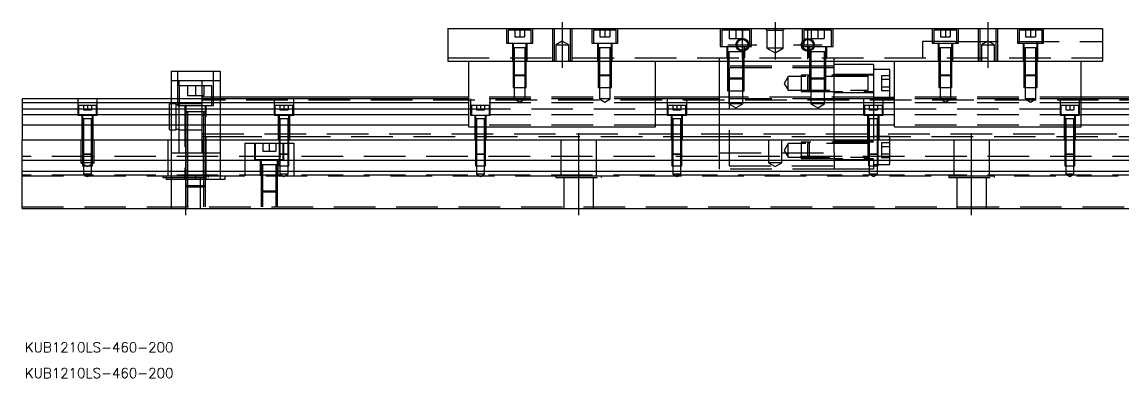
# Model space of a CAD drawing. Extents: x -12 to 611, y -286 to 102.
# Drawn here: x 0 to 336.2, y -285.5 to -176.7 of the extents above; entities that cross this region are included whole.
import ezdxf

# ---------------------------------------------------------------- set-up
doc = ezdxf.new("R2010")
doc.units = 0
doc.linetypes.add('CENTER', pattern=[50.8, 31.75, -6.35, 6.35, -6.35])
doc.linetypes.add('DASHED', pattern=[19.05, 12.7, -6.35])
doc.layers.get('0').update_dxf_attribs({"linetype": 'CONTINUOUS'})
doc.layers.add('CENTER', color=1, linetype='CENTER')
doc.styles.get("Standard").update_dxf_attribs({"font": 'txt.shx', "height": 3, "bigfont": 'bigfont.shx'})

# ---------------------------------------------------------------- blocks, each defined once
blk = doc.blocks.new('*U2')
at = {"color": 7, "linetype": 'CONTINUOUS'}
blk.add_text('KUB1210LS-460-200', height=3, dxfattribs=at).set_placement((0.86, -285.53))
blk = doc.blocks.new('*U3')
at = {"color": 7, "linetype": 'CONTINUOUS'}
blk.add_text('KUB1210LS-460-200', height=3, dxfattribs=at).set_placement((0.86, -277.66))

msp = doc.modelspace()

# ---------------------------------------------------------------- linework, layer by layer
at = {"color": 7, "linetype": 'CONTINUOUS'}
for p, q in [((130, -178.73), (130, -188.73)), ((130, -178.73), (330, -178.73)), ((330, -178.73), (330, -188.73)), ((130, -188.73), (330, -188.73)), ((136.5, -208.73), (136.5, -188.73)), ((193.5, -208.73), (193.5, -188.73)), ((213, -200.23), (213, -188.73)), ((248, -200.23), (248, -188.73)), ((260, -189.73), (248, -189.73)), ((260, -189.73), (260, -199.73)), ((265, -191.23), (260, -191.23)), ((265, -199.73), (265, -191.23)), ((266.5, -208.73), (266.5, -188.73)), ((323.5, -208.73), (323.5, -188.73)), ((45.5, -191.73), (45.5, -200.23)), ((45.5, -191.73), (60.5, -191.73)), ((60.5, -191.73), (60.5, -200.23)), ((136.5, -200.23), (0, -200.23)), ((0, -200.23), (0, -201.48)), ((0, -201.48), (0, -203.26)), ((136.5, -201.48), (0, -201.48)), ((136.5, -199.73), (60.5, -199.73)), ((213, -199.73), (193.5, -199.73)), ((213, -200.23), (193.5, -200.23)), ((266.5, -201.48), (193.5, -201.48)), ((266.5, -200.23), (248, -200.23)), ((260, -199.73), (266.5, -199.73)), ((405, -199.73), (323.5, -199.73)), ((460, -200.23), (323.5, -200.23)), ((460, -201.48), (323.5, -201.48)), ((0, -203.26), (136.5, -203.26)), ((0, -203.26), (0, -205.15)), ((193.5, -203.26), (266.5, -203.26)), ((323.5, -203.26), (460, -203.26)), ((0, -205.15), (0, -208.21)), ((136.5, -205.15), (0, -205.15)), ((136.5, -208.21), (0, -208.21)), ((0, -208.21), (0, -212.73)), ((266.5, -205.15), (193.5, -205.15)), ((266.5, -208.21), (193.5, -208.21)), ((460, -205.15), (323.5, -205.15)), ((460, -208.21), (323.5, -208.21)), ((136.5, -208.73), (193.5, -208.73)), ((266.5, -208.73), (323.5, -208.73)), ((0, -219.03), (0, -212.73)), ((0, -212.73), (460, -212.73)), ((460, -219.03), (0, -219.03)), ((0, -222.43), (0, -219.03)), ((0, -233.73), (0, -222.43)), ((460, -222.43), (0, -222.43)), ((0, -233.73), (460, -233.73))]:
    msp.add_line(p, q, dxfattribs=at)
at = {"color": 3, "linetype": 'DASHED'}
for p, q in [((148, -178.73), (148, -183.23)), ((155.5, -179.23), (148.5, -179.23)), ((148.5, -179.23), (148.5, -183.23)), ((150.5, -179.23), (150.5, -181.23)), ((150.5, -181.23), (152, -181.23)), ((152, -179.23), (152, -181.23)), ((152, -181.23), (153.5, -181.23)), ((153.5, -179.23), (153.5, -181.23)), ((155.5, -183.23), (155.5, -179.23)), ((156, -183.23), (156, -178.73)), ((162, -178.73), (162, -188.73)), ((162.5, -178.73), (162.5, -188.73)), ((167.5, -188.73), (167.5, -178.73)), ((168, -188.73), (168, -178.73)), ((174, -178.73), (174, -183.23)), ((181.5, -179.23), (174.5, -179.23)), ((174.5, -179.23), (174.5, -183.23)), ((176.5, -179.23), (176.5, -181.23)), ((176.5, -181.23), (178, -181.23)), ((178, -179.23), (178, -181.23)), ((178, -181.23), (179.5, -181.23)), ((179.5, -179.23), (179.5, -181.23)), ((181.5, -183.23), (181.5, -179.23)), ((182, -183.23), (182, -178.73)), ((213.25, -178.73), (213.25, -184.23)), ((222.25, -179.23), (213.75, -179.23)), ((213.75, -179.23), (213.75, -184.23)), ((216, -179.23), (216, -181.73)), ((218, -179.23), (218, -181.73)), ((220, -179.23), (220, -181.73)), ((222.25, -184.23), (222.25, -179.23)), ((222.75, -184.23), (222.75, -178.73)), ((227.5, -179.23), (227, -178.73)), ((227.5, -179.23), (227.5, -184.73)), ((227.5, -179.23), (232.5, -179.23)), ((232.5, -179.23), (233, -178.73)), ((232.5, -184.73), (232.5, -179.23)), ((238.25, -178.73), (238.25, -184.23)), ((247.25, -179.23), (238.75, -179.23)), ((238.75, -179.23), (238.75, -182.17)), ((241, -179.23), (241, -181.73)), ((243, -179.23), (243, -181.73)), ((245, -179.23), (245, -181.73)), ((247.25, -184.23), (247.25, -179.23)), ((247.75, -184.23), (247.75, -178.73)), ((278, -178.73), (278, -183.23)), ((285.5, -179.23), (278.5, -179.23)), ((278.5, -179.23), (278.5, -183.23)), ((280.5, -179.23), (280.5, -181.23)), ((280.5, -181.23), (282, -181.23)), ((282, -179.23), (282, -181.23)), ((282, -181.23), (283.5, -181.23)), ((283.5, -179.23), (283.5, -181.23)), ((285.5, -183.23), (285.5, -179.23)), ((286, -183.23), (286, -178.73)), ((292, -178.73), (292, -188.73)), ((292.5, -178.73), (292.5, -188.73)), ((297.5, -188.73), (297.5, -178.73)), ((298, -188.73), (298, -178.73)), ((304, -178.73), (304, -183.23)), ((311.5, -179.23), (304.5, -179.23)), ((304.5, -179.23), (304.5, -183.23)), ((306.5, -179.23), (306.5, -181.23)), ((306.5, -181.23), (308, -181.23)), ((308, -179.23), (308, -181.23)), ((308, -181.23), (309.5, -181.23)), ((309.5, -179.23), (309.5, -181.23)), ((311.5, -183.23), (311.5, -179.23)), ((312, -183.23), (312, -178.73)), ((148, -183.23), (156, -183.23)), ((149.75, -183.23), (149.75, -188.73)), ((150, -183.23), (150, -184.63)), ((150, -184.62), (150, -184.63)), ((150, -184.63), (150.22, -184.63)), ((150.22, -184.63), (150, -184.63)), ((150, -184.63), (150, -188.73)), ((150, -184.63), (150, -184.63)), ((153.78, -184.63), (150.22, -184.63)), ((150.35, -184.63), (150.35, -188.73)), ((153.65, -188.73), (153.65, -184.63)), ((153.78, -184.63), (154, -184.63)), ((154, -184.63), (153.78, -184.63)), ((154, -184.63), (154, -183.23)), ((154, -184.63), (154, -184.62)), ((154, -188.73), (154, -184.63)), ((154, -184.63), (154, -184.63)), ((154.25, -188.73), (154.25, -183.23)), ((165, -182.58), (163, -183.73)), ((163, -183.73), (165, -183.73)), ((163, -183.73), (163, -188.73)), ((167, -183.73), (165, -182.58)), ((165, -183.73), (167, -183.73)), ((167, -188.73), (167, -183.73)), ((174, -183.23), (182, -183.23)), ((175.75, -183.23), (175.75, -188.73)), ((176, -183.23), (176, -184.63)), ((176, -184.62), (176, -184.63)), ((176.22, -184.63), (176, -184.63)), ((176, -184.63), (176, -188.73)), ((176, -184.63), (176, -184.63)), ((179.78, -184.63), (176.22, -184.63)), ((176.35, -184.63), (176.35, -188.73)), ((179.65, -188.73), (179.65, -184.63)), ((180, -184.63), (179.78, -184.63)), ((180, -184.63), (180, -183.23)), ((180, -184.63), (180, -184.62)), ((180, -188.73), (180, -184.63)), ((180, -184.63), (180, -184.63)), ((180.25, -188.73), (180.25, -183.23)), ((213.25, -184.23), (222.75, -184.23)), ((215.25, -184.23), (215.25, -187.73)), ((215.5, -184.23), (215.5, -185.83)), ((216, -181.73), (218, -181.73)), ((218, -181.73), (220, -181.73)), ((220.5, -185.3), (220.5, -184.23)), ((220.75, -187.73), (220.75, -184.23)), ((232.5, -184.73), (227.5, -184.73)), ((227.5, -184.73), (230, -186.17)), ((230, -186.17), (232.5, -184.73)), ((238.25, -184.23), (247.75, -184.23)), ((238.75, -182.17), (238.75, -182.65)), ((238.75, -182.65), (238.75, -184.23)), ((240.25, -184.23), (240.25, -187.73)), ((240.5, -184.23), (240.5, -185.3)), ((241, -181.73), (243, -181.73)), ((243, -181.73), (245, -181.73)), ((245.5, -185.83), (245.5, -184.23)), ((245.75, -187.73), (245.75, -184.23)), ((285, -182.73), (275, -182.73)), ((275, -182.73), (275, -187.73)), ((278, -183.23), (286, -183.23)), ((279.75, -183.23), (279.75, -188.73)), ((280, -183.23), (280, -184.63)), ((280, -184.62), (280, -184.63)), ((280.22, -184.63), (280, -184.63)), ((280, -184.63), (280, -188.73)), ((280, -184.63), (280, -184.63)), ((283.78, -184.63), (280.22, -184.63)), ((280.35, -184.63), (280.35, -188.73)), ((283.65, -188.73), (283.65, -184.63)), ((284, -184.63), (283.78, -184.63)), ((284, -184.63), (284, -183.23)), ((284, -184.63), (284, -184.62)), ((284, -188.73), (284, -184.63)), ((284, -184.63), (284, -184.63)), ((284.25, -188.73), (284.25, -183.23)), ((285, -182.73), (330, -182.73)), ((295, -182.58), (293, -183.73)), ((293, -183.73), (295, -183.73)), ((293, -183.73), (293, -188.73)), ((297, -183.73), (295, -182.58)), ((295, -183.73), (297, -183.73)), ((297, -188.73), (297, -183.73)), ((304, -183.23), (312, -183.23)), ((305.75, -183.23), (305.75, -188.73)), ((306, -183.23), (306, -184.63)), ((306, -184.62), (306, -184.63)), ((310, -184.63), (306, -184.63)), ((306, -184.63), (306, -184.63)), ((306, -184.63), (306, -188.73)), ((306.35, -184.63), (306.35, -188.73)), ((309.65, -188.73), (309.65, -184.63)), ((310, -183.23), (310, -182.73)), ((310, -182.73), (310, -183.23)), ((310, -184.63), (310, -183.23)), ((310, -188.73), (310, -184.63)), ((310.25, -188.73), (310.25, -183.23)), ((130, -187.73), (330, -187.73)), ((213, -188.73), (213, -187.73)), ((215.5, -185.83), (215.76, -185.83)), ((215.76, -185.83), (215.5, -185.83)), ((215.5, -185.83), (215.5, -185.84)), ((215.5, -185.83), (215.5, -185.83)), ((215.5, -185.83), (215.5, -187.73)), ((215.5, -187.73), (215.5, -188.73)), ((215.5, -187.73), (215.5, -188.73)), ((220.01, -185.83), (215.76, -185.83)), ((215.9, -185.83), (215.9, -187.73)), ((215.9, -187.73), (215.9, -188.73)), ((220.24, -185.83), (220.01, -185.83)), ((220.1, -187.73), (220.1, -185.83)), ((220.1, -188.73), (220.1, -187.73)), ((220.24, -185.83), (220.5, -185.83)), ((220.5, -185.83), (220.24, -185.83)), ((220.5, -185.67), (220.5, -185.3)), ((220.5, -185.83), (220.5, -185.67)), ((220.5, -185.84), (220.5, -185.83)), ((220.5, -187.73), (220.5, -185.83)), ((220.5, -185.83), (220.5, -185.83)), ((220.5, -188.73), (220.5, -187.73)), ((220.5, -188.73), (220.5, -187.73)), ((240.5, -185.3), (240.5, -185.67)), ((240.5, -185.67), (240.5, -185.83)), ((240.5, -185.83), (240.76, -185.83)), ((240.76, -185.83), (240.5, -185.83)), ((240.5, -185.83), (240.5, -185.84)), ((240.5, -185.83), (240.5, -185.83)), ((240.5, -185.83), (240.5, -187.73)), ((240.5, -187.73), (240.5, -188.73)), ((240.5, -187.73), (240.5, -188.73)), ((245.24, -185.83), (240.76, -185.83)), ((240.9, -185.83), (240.9, -187.73)), ((240.9, -187.73), (240.9, -188.73)), ((245.1, -187.73), (245.1, -185.83)), ((245.1, -188.73), (245.1, -187.73)), ((245.24, -185.83), (245.5, -185.83)), ((245.5, -185.83), (245.24, -185.83)), ((245.5, -185.84), (245.5, -185.83)), ((245.5, -187.73), (245.5, -185.83)), ((245.5, -185.83), (245.5, -185.83)), ((245.5, -188.73), (245.5, -187.73)), ((245.5, -188.73), (245.5, -187.73)), ((248, -188.73), (248, -187.73)), ((150, -188.73), (150, -192.88)), ((150, -188.73), (150, -192.88)), ((150.35, -188.73), (150.35, -193.23)), ((153.65, -193.23), (153.65, -188.73)), ((154, -192.88), (154, -188.73)), ((154, -192.88), (154, -188.73)), ((176, -188.73), (176, -192.88)), ((176, -188.73), (176, -192.88)), ((176.35, -188.73), (176.35, -193.23)), ((179.65, -193.23), (179.65, -188.73)), ((180, -192.88), (180, -188.73)), ((180, -192.88), (180, -188.73)), ((248, -190.23), (213, -190.23)), ((215.5, -188.73), (215.5, -193.83)), ((215.5, -188.73), (215.5, -193.83)), ((215.9, -188.73), (215.9, -194.23)), ((248, -190.73), (216, -190.73)), ((216, -190.73), (216, -220.73)), ((220.1, -194.23), (220.1, -188.73)), ((220.5, -193.83), (220.5, -188.73)), ((220.5, -193.83), (220.5, -188.73)), ((240.5, -188.73), (240.5, -193.83)), ((240.5, -188.73), (240.5, -193.83)), ((240.9, -188.73), (240.9, -194.23)), ((245.1, -194.23), (245.1, -188.73)), ((245.5, -193.83), (245.5, -188.73)), ((245.5, -193.83), (245.5, -188.73)), ((280, -188.73), (280, -192.88)), ((280, -188.73), (280, -192.88)), ((280.35, -188.73), (280.35, -193.23)), ((283.65, -193.23), (283.65, -188.73)), ((284, -192.88), (284, -188.73)), ((284, -192.88), (284, -188.73)), ((306, -188.73), (306, -192.88)), ((306, -188.73), (306, -192.88)), ((306.35, -188.73), (306.35, -193.23)), ((309.65, -193.23), (309.65, -188.73)), ((310, -192.88), (310, -188.73)), ((310, -192.88), (310, -188.73)), ((48, -194.73), (45.5, -194.73)), ((47.5, -191.73), (47.5, -202.23)), ((48, -196.23), (48, -194.73)), ((55, -194.73), (48, -194.73)), ((55, -196.23), (55, -194.73)), ((60.5, -194.73), (55, -194.73)), ((58.5, -202.23), (58.5, -191.73)), ((150, -192.88), (154, -192.88)), ((150, -192.88), (150, -196.73)), ((150, -192.88), (150.35, -193.23)), ((153.65, -193.23), (150.35, -193.23)), ((150.35, -193.23), (150.35, -196.73)), ((153.65, -193.23), (154, -192.88)), ((153.65, -196.73), (153.65, -193.23)), ((154, -196.73), (154, -192.88)), ((176, -192.88), (180, -192.88)), ((176, -192.88), (176, -196.73)), ((176, -192.88), (176.35, -193.23)), ((179.65, -193.23), (176.35, -193.23)), ((176.35, -193.23), (176.35, -196.73)), ((179.65, -193.23), (180, -192.88)), ((179.65, -196.73), (179.65, -193.23)), ((180, -196.73), (180, -192.88)), ((215.5, -193.83), (218.5, -193.83)), ((215.5, -193.83), (215.5, -197.73)), ((215.5, -193.83), (215.9, -194.23)), ((218.5, -194.23), (215.9, -194.23)), ((215.9, -194.23), (215.9, -197.73)), ((218.5, -193.83), (220.5, -193.83)), ((220.1, -194.23), (218.5, -194.23)), ((220.1, -194.23), (220.5, -193.83)), ((220.1, -197.73), (220.1, -194.23)), ((220.5, -197.73), (220.5, -193.83)), ((234, -193.38), (232.79, -195.48)), ((234, -197.58), (234, -193.38)), ((258.4, -193.38), (234, -193.38)), ((238, -192.98), (238, -197.98)), ((260, -192.98), (238, -192.98)), ((240.4, -192.98), (240.4, -197.98)), ((240.5, -193.83), (241.5, -193.83)), ((240.5, -193.83), (240.5, -197.73)), ((240.5, -193.83), (240.9, -194.23)), ((241.5, -194.23), (240.9, -194.23)), ((240.9, -194.23), (240.9, -197.73)), ((241.5, -193.83), (245.5, -193.83)), ((245.1, -194.23), (241.5, -194.23)), ((245.1, -194.23), (245.5, -193.83)), ((245.1, -197.73), (245.1, -194.23)), ((245.5, -197.73), (245.5, -193.83)), ((260, -192.73), (248, -192.73)), ((258.4, -197.98), (258.4, -192.98)), ((262.5, -193.17), (262.5, -197.79)), ((265, -193.17), (262.5, -193.17)), ((265, -194.33), (262.5, -194.33)), ((280, -192.88), (284, -192.88)), ((280, -192.88), (280, -196.73)), ((280, -192.88), (280.35, -193.23)), ((283.65, -193.23), (280.35, -193.23)), ((280.35, -193.23), (280.35, -196.73)), ((283.65, -193.23), (284, -192.88)), ((283.65, -196.73), (283.65, -193.23)), ((284, -196.73), (284, -192.88)), ((306, -192.88), (310, -192.88)), ((306, -192.88), (306, -196.73)), ((306, -192.88), (306.35, -193.23)), ((309.65, -193.23), (306.35, -193.23)), ((306.35, -193.23), (306.35, -196.73)), ((309.65, -193.23), (310, -192.88)), ((309.65, -196.73), (309.65, -193.23)), ((310, -196.73), (310, -192.88)), ((58, -196.23), (48, -196.23)), ((48, -196.23), (48, -200.23)), ((50.5, -196.23), (50.5, -199.23)), ((53, -196.23), (53, -199.23)), ((55, -200.23), (55, -196.23)), ((55.5, -196.23), (55.5, -199.23)), ((58, -200.23), (58, -196.23)), ((150, -196.73), (154, -196.73)), ((150.35, -196.73), (150.35, -200.23)), ((153.65, -200.23), (153.65, -196.73)), ((176, -196.73), (180, -196.73)), ((176.35, -196.73), (176.35, -200.23)), ((179.65, -200.23), (179.65, -196.73)), ((215.5, -197.73), (220.5, -197.73)), ((215.9, -197.73), (215.9, -201.73)), ((220.1, -201.73), (220.1, -197.73)), ((232.79, -195.48), (234, -197.58)), ((234, -197.58), (258.4, -197.58)), ((238, -197.98), (260, -197.98)), ((240.5, -197.73), (245.5, -197.73)), ((240.9, -197.73), (240.9, -201.73)), ((245.1, -201.73), (245.1, -197.73)), ((248, -198.23), (260, -198.23)), ((265, -196.63), (262.5, -196.63)), ((265, -197.79), (262.5, -197.79)), ((280, -196.73), (284, -196.73)), ((280.35, -196.73), (280.35, -200.23)), ((283.65, -200.23), (283.65, -196.73)), ((306, -196.73), (310, -196.73)), ((306.35, -196.73), (306.35, -200.23)), ((309.65, -200.23), (309.65, -196.73)), ((17, -200.23), (17, -205.23)), ((23, -205.23), (23, -200.23)), ((45, -205.73), (45, -201.73)), ((45.5, -201.73), (45, -201.73)), ((45.5, -200.23), (45.5, -212.73)), ((47.1, -201.73), (45.5, -201.73)), ((47.1, -205.73), (47.1, -201.73)), ((48, -200.23), (48, -202.23)), ((55, -201.73), (48, -201.73)), ((50.5, -199.23), (53, -199.23)), ((53, -199.23), (55.5, -199.23)), ((58, -199.73), (55, -199.73)), ((55, -202.23), (55, -200.23)), ((405, -200.61), (55, -200.61)), ((60.5, -199.73), (58, -199.73)), ((58, -202.23), (58, -200.23)), ((60.5, -200.23), (60.5, -212.73)), ((77, -200.23), (77, -205.23)), ((83, -205.23), (83, -200.23)), ((193.5, -199.73), (136.5, -199.73)), ((193.5, -200.23), (136.5, -200.23)), ((193.5, -201.48), (136.5, -201.48)), ((137, -200.23), (137, -205.23)), ((143, -205.23), (143, -200.23)), ((153.65, -200.23), (150.35, -200.23)), ((150.35, -200.23), (152, -201.18)), ((152, -201.18), (153.65, -200.23)), ((179.65, -200.23), (176.35, -200.23)), ((176.35, -200.23), (178, -201.18)), ((178, -201.18), (179.65, -200.23)), ((197, -200.23), (197, -205.23)), ((203, -205.23), (203, -200.23)), ((216, -199.73), (213, -199.73)), ((213, -208.73), (213, -200.23)), ((248, -200.23), (213, -200.23)), ((220.1, -201.73), (215.9, -201.73)), ((215.9, -201.73), (218, -202.94)), ((260, -199.73), (216, -199.73)), ((218, -202.94), (220.1, -201.73)), ((245.1, -201.73), (240.9, -201.73)), ((240.9, -201.73), (243, -202.94)), ((243, -202.94), (245.1, -201.73)), ((248, -208.73), (248, -200.23)), ((257, -200.23), (257, -205.23)), ((260, -199.73), (260, -221.73)), ((263, -205.23), (263, -200.23)), ((323.5, -199.73), (266.5, -199.73)), ((323.5, -200.23), (266.5, -200.23)), ((323.5, -201.48), (266.5, -201.48)), ((283.65, -200.23), (280.35, -200.23)), ((280.35, -200.23), (282, -201.18)), ((282, -201.18), (283.65, -200.23)), ((309.65, -200.23), (306.35, -200.23)), ((306.35, -200.23), (308, -201.18)), ((308, -201.18), (309.65, -200.23)), ((317, -200.23), (317, -205.23)), ((323, -205.23), (323, -200.23)), ((22.75, -202.23), (17.25, -202.23)), ((17.25, -202.23), (17.25, -205.23)), ((18.75, -202.23), (18.75, -203.53)), ((18.75, -203.53), (20, -203.53)), ((20, -202.23), (20, -203.53)), ((20, -203.53), (21.25, -203.53)), ((21.25, -202.23), (21.25, -203.53)), ((22.75, -205.23), (22.75, -202.23)), ((48, -201.93), (47.1, -201.93)), ((47.5, -202.23), (58.5, -202.23)), ((48, -205.73), (48, -202.23)), ((49.75, -202.23), (49.75, -224.73)), ((50, -202.23), (50, -204.23)), ((50, -204.22), (50, -204.23)), ((50, -204.23), (50.35, -204.23)), ((50.35, -204.23), (50, -204.23)), ((50, -204.23), (50, -204.23)), ((50, -204.23), (50, -212.73)), ((55.65, -204.23), (50.35, -204.23)), ((50.5, -204.23), (50.5, -212.73)), ((55, -204.23), (55, -202.23)), ((55, -205.73), (55, -204.23)), ((55.5, -212.73), (55.5, -204.23)), ((55.65, -204.23), (56, -204.23)), ((56, -204.23), (55.65, -204.23)), ((56, -204.23), (56, -202.23)), ((56, -204.23), (56, -204.22)), ((56, -204.23), (56, -204.23)), ((56, -212.73), (56, -204.23)), ((56.25, -224.73), (56.25, -202.23)), ((82.75, -202.23), (77.25, -202.23)), ((77.25, -202.23), (77.25, -205.23)), ((78.75, -202.23), (78.75, -203.53)), ((78.75, -203.53), (80, -203.53)), ((80, -202.23), (80, -203.53)), ((80, -203.53), (81.25, -203.53)), ((81.25, -202.23), (81.25, -203.53)), ((82.75, -205.23), (82.75, -202.23)), ((136.5, -203.26), (193.5, -203.26)), ((142.75, -202.23), (137.25, -202.23)), ((137.25, -202.23), (137.25, -205.23)), ((138.75, -202.23), (138.75, -203.53)), ((138.75, -203.53), (140, -203.53)), ((140, -202.23), (140, -203.53)), ((140, -203.53), (141.25, -203.53)), ((141.25, -202.23), (141.25, -203.53)), ((142.75, -205.23), (142.75, -202.23)), ((202.75, -202.23), (197.25, -202.23)), ((197.25, -202.23), (197.25, -205.23)), ((198.75, -202.23), (198.75, -203.53)), ((198.75, -203.53), (200, -203.53)), ((200, -202.23), (200, -203.53)), ((200, -203.53), (201.25, -203.53)), ((201.25, -202.23), (201.25, -203.53)), ((202.75, -205.23), (202.75, -202.23)), ((262.75, -202.23), (257.25, -202.23)), ((257.25, -202.23), (257.25, -205.23)), ((258.75, -202.23), (258.75, -203.53)), ((258.75, -203.53), (260, -203.53)), ((260, -203.53), (261.25, -203.53)), ((261.25, -202.23), (261.25, -203.53)), ((262.75, -205.23), (262.75, -202.23)), ((266.5, -203.26), (323.5, -203.26)), ((322.75, -202.23), (317.25, -202.23)), ((317.25, -202.23), (317.25, -205.23)), ((318.75, -202.23), (318.75, -203.53)), ((318.75, -203.53), (320, -203.53)), ((320, -202.23), (320, -203.53)), ((320, -203.53), (321.25, -203.53)), ((321.25, -202.23), (321.25, -203.53)), ((322.75, -205.23), (322.75, -202.23)), ((17, -205.23), (23, -205.23)), ((18.25, -205.23), (18.25, -212.73)), ((18.5, -205.23), (18.5, -206.23)), ((18.5, -206.22), (18.5, -206.23)), ((18.5, -206.23), (21.5, -206.23)), ((18.5, -206.23), (18.5, -206.24)), ((18.5, -206.23), (18.5, -212.73)), ((18.75, -206.23), (18.75, -212.73)), ((21.25, -212.73), (21.25, -206.23)), ((21.5, -206.23), (21.5, -205.23)), ((21.5, -206.23), (21.5, -206.22)), ((21.5, -206.24), (21.5, -206.23)), ((21.5, -212.73), (21.5, -206.23)), ((21.75, -212.73), (21.75, -205.23)), ((45, -209.73), (45, -205.73)), ((47.1, -209.73), (47.1, -205.73)), ((48, -212.73), (48, -205.73)), ((55, -212.73), (55, -205.73)), ((77, -205.23), (83, -205.23)), ((78.25, -205.23), (78.25, -212.73)), ((78.5, -205.23), (78.5, -206.23)), ((78.5, -206.22), (78.5, -206.23)), ((78.5, -206.23), (81.5, -206.23)), ((78.5, -206.23), (78.5, -206.24)), ((78.5, -206.23), (78.5, -212.73)), ((78.75, -206.23), (78.75, -212.73)), ((81.25, -212.73), (81.25, -206.23)), ((81.5, -206.23), (81.5, -205.23)), ((81.5, -206.23), (81.5, -206.22)), ((81.5, -206.24), (81.5, -206.23)), ((81.5, -212.73), (81.5, -206.23)), ((81.75, -212.73), (81.75, -205.23)), ((193.5, -205.15), (136.5, -205.15)), ((193.5, -208.21), (136.5, -208.21)), ((137, -205.23), (143, -205.23)), ((138.25, -205.23), (138.25, -212.73)), ((138.5, -205.23), (138.5, -206.23)), ((138.5, -206.22), (138.5, -206.23)), ((138.5, -206.23), (141.5, -206.23)), ((138.5, -206.23), (138.5, -206.24)), ((138.5, -206.23), (138.5, -212.73)), ((138.75, -206.23), (138.75, -212.73)), ((141.25, -212.73), (141.25, -206.23)), ((141.5, -206.23), (141.5, -205.23)), ((141.5, -206.23), (141.5, -206.22)), ((141.5, -206.24), (141.5, -206.23)), ((141.5, -212.73), (141.5, -206.23)), ((141.75, -212.73), (141.75, -205.23)), ((197, -205.23), (203, -205.23)), ((198.25, -205.23), (198.25, -212.73)), ((198.5, -205.23), (198.5, -206.23)), ((198.5, -206.22), (198.5, -206.23)), ((198.5, -206.23), (201.5, -206.23)), ((198.5, -206.23), (198.5, -206.24)), ((198.5, -206.23), (198.5, -212.73)), ((198.75, -206.23), (198.75, -212.73)), ((201.25, -212.73), (201.25, -206.23)), ((201.5, -206.23), (201.5, -205.23)), ((201.5, -206.23), (201.5, -206.22)), ((201.5, -206.24), (201.5, -206.23)), ((201.5, -212.73), (201.5, -206.23)), ((201.75, -212.73), (201.75, -205.23)), ((257, -205.23), (263, -205.23)), ((258.25, -205.23), (258.25, -212.73)), ((258.5, -205.23), (258.5, -206.23)), ((258.5, -206.22), (258.5, -206.23)), ((258.5, -206.23), (261.5, -206.23)), ((258.5, -206.23), (258.5, -206.24)), ((258.5, -206.23), (258.5, -212.73)), ((258.75, -206.23), (258.75, -212.73)), ((261.25, -212.73), (261.25, -206.23)), ((261.5, -206.23), (261.5, -205.23)), ((261.5, -206.23), (261.5, -206.22)), ((261.5, -206.24), (261.5, -206.23)), ((261.5, -212.73), (261.5, -206.23)), ((261.75, -212.73), (261.75, -205.23)), ((323.5, -205.15), (266.5, -205.15)), ((323.5, -208.21), (266.5, -208.21)), ((317, -205.23), (323, -205.23)), ((318.25, -205.23), (318.25, -212.73)), ((318.5, -205.23), (318.5, -206.23)), ((318.5, -206.22), (318.5, -206.23)), ((318.5, -206.23), (321.5, -206.23)), ((318.5, -206.23), (318.5, -206.24)), ((318.5, -206.23), (318.5, -212.73)), ((318.75, -206.23), (318.75, -212.73)), ((321.25, -212.73), (321.25, -206.23)), ((321.5, -206.23), (321.5, -205.23)), ((321.5, -206.23), (321.5, -206.22)), ((321.5, -206.24), (321.5, -206.23)), ((321.5, -212.73), (321.5, -206.23)), ((321.75, -212.73), (321.75, -205.23)), ((45, -209.73), (45.5, -209.73)), ((45.5, -209.73), (47.1, -209.73)), ((47.1, -209.53), (48, -209.53)), ((48, -209.73), (50, -209.73)), ((50, -209.73), (50.5, -209.73)), ((50.5, -209.73), (55, -209.73)), ((55, -210.86), (405, -210.86)), ((55, -211.73), (55.5, -211.73)), ((55.5, -211.73), (56, -211.73)), ((56, -211.73), (60.5, -211.73)), ((60.5, -211.73), (78.5, -211.73)), ((78.5, -211.73), (78.75, -211.73)), ((78.75, -211.73), (81.25, -211.73)), ((81.25, -211.73), (81.5, -211.73)), ((81.5, -211.73), (198.5, -211.73)), ((198.5, -211.73), (198.75, -211.73)), ((198.75, -211.73), (201.25, -211.73)), ((201.25, -211.73), (201.5, -211.73)), ((201.5, -211.73), (213, -211.73)), ((213, -212.73), (213, -208.73)), ((213, -211.73), (216, -211.73)), ((216, -211.73), (248, -211.73)), ((216, -211.73), (248, -211.73)), ((248, -212.73), (248, -208.73)), ((248, -211.73), (258.5, -211.73)), ((248, -211.73), (258.5, -211.73)), ((258.5, -211.73), (258.75, -211.73)), ((258.5, -211.73), (258.75, -211.73)), ((258.75, -211.73), (260, -211.73)), ((258.75, -211.73), (405, -211.73)), ((265, -211.73), (260, -211.73)), ((265, -220.23), (265, -211.73)), ((18, -212.73), (18, -219.73)), ((18.5, -212.73), (18.5, -216.98)), ((18.5, -212.73), (18.5, -216.98)), ((18.75, -212.73), (18.75, -217.23)), ((21.25, -217.23), (21.25, -212.73)), ((21.5, -216.98), (21.5, -212.73)), ((21.5, -216.98), (21.5, -212.73)), ((22, -219.73), (22, -212.73)), ((44.64, -223.73), (44.64, -212.73)), ((45.5, -212.73), (45.5, -219.03)), ((48, -216.73), (48, -212.73)), ((50, -212.73), (50, -219.03)), ((50.5, -212.73), (50.5, -219.03)), ((55, -216.73), (55, -212.73)), ((55.36, -212.73), (55.36, -223.73)), ((55.5, -219.03), (55.5, -212.73)), ((56, -219.03), (56, -212.73)), ((60.5, -212.73), (60.5, -219.03)), ((68, -213.73), (78.5, -213.73)), ((68, -213.73), (68, -219.03)), ((71, -213.73), (71, -218.73)), ((71.25, -213.73), (71.25, -218.73)), ((73.5, -213.73), (73.5, -216.23)), ((75.5, -213.73), (75.5, -216.23)), ((77.5, -213.73), (77.5, -216.23)), ((78.5, -212.73), (78.5, -216.98)), ((78.5, -212.73), (78.5, -216.98)), ((78.5, -213.73), (78.75, -213.73)), ((78.75, -212.73), (78.75, -217.23)), ((78.75, -213.73), (81.25, -213.73)), ((79.75, -217.23), (79.75, -213.73)), ((80, -218.73), (80, -213.73)), ((81.25, -217.23), (81.25, -212.73)), ((81.25, -213.73), (81.5, -213.73)), ((81.5, -216.98), (81.5, -212.73)), ((81.5, -216.98), (81.5, -212.73)), ((81.5, -213.73), (83, -213.73)), ((83, -213.73), (83, -219.03)), ((138.5, -212.73), (138.5, -216.98)), ((138.5, -212.73), (138.5, -216.98)), ((138.75, -212.73), (138.75, -217.23)), ((141.25, -217.23), (141.25, -212.73)), ((141.5, -216.98), (141.5, -212.73)), ((141.5, -216.98), (141.5, -212.73)), ((164.64, -223.73), (164.64, -212.73)), ((175.36, -212.73), (175.36, -223.73)), ((198.5, -212.73), (198.5, -216.98)), ((198.5, -212.73), (198.5, -216.98)), ((198.75, -212.73), (198.75, -217.23)), ((201.25, -217.23), (201.25, -212.73)), ((201.5, -216.98), (201.5, -212.73)), ((201.5, -216.98), (201.5, -212.73)), ((213, -216.73), (213, -212.73)), ((228, -212.73), (228, -219.73)), ((232, -219.73), (232, -212.73)), ((234, -213.88), (232.79, -215.98)), ((234, -218.08), (234, -213.88)), ((258.4, -213.88), (234, -213.88)), ((238, -213.48), (238, -218.48)), ((260, -213.48), (238, -213.48)), ((240.4, -213.48), (240.4, -218.48)), ((248, -216.73), (248, -212.73)), ((260, -213.23), (248, -213.23)), ((258.4, -218.48), (258.4, -213.48)), ((258.5, -212.73), (258.5, -216.98)), ((258.5, -212.73), (258.5, -216.98)), ((258.75, -212.73), (258.75, -217.23)), ((261.25, -217.23), (261.25, -212.73)), ((261.5, -216.98), (261.5, -212.73)), ((261.5, -216.98), (261.5, -212.73)), ((262.5, -213.67), (262.5, -218.29)), ((265, -213.67), (262.5, -213.67)), ((265, -214.83), (262.5, -214.83)), ((284.64, -223.73), (284.64, -212.73)), ((295.36, -212.73), (295.36, -223.73)), ((318.5, -212.73), (318.5, -216.98)), ((318.5, -212.73), (318.5, -216.98)), ((318.75, -212.73), (318.75, -217.23)), ((321.25, -217.23), (321.25, -212.73)), ((321.5, -216.98), (321.5, -212.73)), ((321.5, -216.98), (321.5, -212.73)), ((460, -217.88), (0, -217.88)), ((18.5, -216.98), (21.5, -216.98)), ((18.5, -216.98), (18.5, -219.03)), ((18.5, -216.98), (18.75, -217.23)), ((21.25, -217.23), (18.75, -217.23)), ((18.75, -217.23), (18.75, -220.73)), ((21.25, -217.23), (21.5, -216.98)), ((21.25, -220.73), (21.25, -217.23)), ((21.5, -219.03), (21.5, -216.98)), ((45.5, -216.73), (48, -216.73)), ((48, -216.73), (50, -216.73)), ((50, -216.73), (50.5, -216.73)), ((50.5, -216.73), (55, -216.73)), ((55, -216.73), (60.5, -216.73)), ((73.5, -216.23), (75.5, -216.23)), ((75.5, -216.23), (77.5, -216.23)), ((78.5, -216.98), (81.5, -216.98)), ((78.5, -216.98), (78.5, -219.03)), ((78.5, -216.98), (78.75, -217.23)), ((81.25, -217.23), (78.75, -217.23)), ((78.75, -217.23), (78.75, -220.73)), ((79.75, -218.73), (79.75, -217.23)), ((81.25, -217.23), (81.5, -216.98)), ((81.25, -220.73), (81.25, -217.23)), ((81.5, -219.03), (81.5, -216.98)), ((138.5, -216.98), (141.5, -216.98)), ((138.5, -216.98), (138.5, -219.03)), ((138.5, -216.98), (138.75, -217.23)), ((141.25, -217.23), (138.75, -217.23)), ((138.75, -217.23), (138.75, -220.73)), ((141.25, -217.23), (141.5, -216.98)), ((141.25, -220.73), (141.25, -217.23)), ((141.5, -219.03), (141.5, -216.98)), ((198.5, -216.98), (201.5, -216.98)), ((198.5, -216.98), (198.5, -219.03)), ((198.5, -216.98), (198.75, -217.23)), ((201.25, -217.23), (198.75, -217.23)), ((198.75, -217.23), (198.75, -220.73)), ((201.25, -217.23), (201.5, -216.98)), ((201.25, -220.73), (201.25, -217.23)), ((201.5, -219.03), (201.5, -216.98)), ((213, -216.73), (248, -216.73)), ((213, -219.03), (213, -216.73)), ((232.79, -215.98), (234, -218.08)), ((234, -218.08), (258.4, -218.08)), ((238, -218.48), (260, -218.48)), ((248, -216.73), (248, -219.03)), ((258.5, -216.98), (261.5, -216.98)), ((258.5, -216.98), (258.5, -219.03)), ((258.5, -216.98), (258.75, -217.23)), ((261.25, -217.23), (258.75, -217.23)), ((258.75, -217.23), (258.75, -220.73)), ((261.25, -217.23), (261.5, -216.98)), ((261.25, -220.73), (261.25, -217.23)), ((261.5, -219.03), (261.5, -216.98)), ((265, -217.13), (262.5, -217.13)), ((265, -218.29), (262.5, -218.29)), ((318.5, -216.98), (321.5, -216.98)), ((318.5, -216.98), (318.5, -219.03)), ((318.5, -216.98), (318.75, -217.23)), ((321.25, -217.23), (318.75, -217.23)), ((318.75, -217.23), (318.75, -220.73)), ((321.25, -217.23), (321.5, -216.98)), ((321.25, -220.73), (321.25, -217.23)), ((321.5, -219.03), (321.5, -216.98)), ((22, -219.73), (18, -219.73)), ((18, -219.73), (20, -220.88)), ((18.5, -219.03), (18.5, -220.73)), ((18.5, -220.73), (21.5, -220.73)), ((18.75, -220.73), (18.75, -223.23)), ((20, -220.88), (22, -219.73)), ((21.25, -223.23), (21.25, -220.73)), ((21.5, -220.73), (21.5, -219.03)), ((45.5, -219.03), (45.5, -222.43)), ((50, -219.03), (50, -222.43)), ((50.5, -219.03), (50.5, -222.43)), ((55.5, -222.43), (55.5, -219.03)), ((56, -222.43), (56, -219.03)), ((60.5, -219.03), (60.5, -222.43)), ((68, -219.03), (68, -222.43)), ((71, -218.73), (80, -218.73)), ((72.75, -218.73), (72.75, -223.73)), ((73, -218.73), (73, -219.03)), ((73, -219.03), (73, -220.33)), ((73, -220.33), (73.26, -220.33)), ((73.26, -220.33), (73, -220.33)), ((73, -220.33), (73, -220.34)), ((73, -220.33), (73, -220.33)), ((73, -220.33), (73, -222.43)), ((77.74, -220.33), (73.26, -220.33)), ((73.4, -220.33), (73.4, -222.43)), ((77.6, -222.43), (77.6, -220.33)), ((77.74, -220.33), (78, -220.33)), ((78, -220.33), (77.74, -220.33)), ((78, -219.03), (78, -218.73)), ((78, -220.33), (78, -219.03)), ((78, -220.34), (78, -220.33)), ((78, -222.43), (78, -220.33)), ((78, -220.33), (78, -220.33)), ((78.25, -223.73), (78.25, -218.73)), ((78.5, -219.03), (78.5, -220.73)), ((78.5, -220.73), (81.5, -220.73)), ((78.75, -220.73), (78.75, -223.23)), ((81.25, -223.23), (81.25, -220.73)), ((81.5, -220.73), (81.5, -219.03)), ((83, -219.03), (83, -222.43)), ((138.5, -219.03), (138.5, -220.73)), ((138.5, -220.73), (141.5, -220.73)), ((138.75, -220.73), (138.75, -223.23)), ((141.25, -223.23), (141.25, -220.73)), ((141.5, -220.73), (141.5, -219.03)), ((198.5, -219.03), (198.5, -220.73)), ((198.5, -220.73), (201.5, -220.73)), ((198.75, -220.73), (198.75, -223.23)), ((201.25, -223.23), (201.25, -220.73)), ((201.5, -220.73), (201.5, -219.03)), ((248, -219.01), (213, -219.01)), ((213, -221.73), (213, -219.03)), ((248, -221.73), (213, -221.73)), ((216, -220.73), (248, -220.73)), ((232, -219.73), (228, -219.73)), ((228, -219.73), (230, -220.88)), ((230, -220.88), (232, -219.73)), ((248, -218.73), (260, -218.73)), ((248, -219.03), (248, -221.73)), ((260, -221.73), (248, -221.73)), ((258.5, -219.03), (258.5, -220.73)), ((258.5, -220.73), (261.5, -220.73)), ((258.75, -220.73), (258.75, -223.23)), ((260, -220.23), (265, -220.23)), ((261.25, -223.23), (261.25, -220.73)), ((261.5, -220.73), (261.5, -219.03)), ((318.5, -219.03), (318.5, -220.73)), ((318.5, -220.73), (321.5, -220.73)), ((318.75, -220.73), (318.75, -223.23)), ((321.25, -223.23), (321.25, -220.73)), ((321.5, -220.73), (321.5, -219.03)), ((460, -223.58), (0, -223.58)), ((0, -223.73), (44.64, -223.73)), ((21.25, -223.23), (18.75, -223.23)), ((18.75, -223.23), (20, -223.95)), ((20, -223.95), (21.25, -223.23)), ((43, -223.73), (57, -223.73)), ((43, -223.73), (43, -224.23)), ((43, -224.23), (57, -224.23)), ((44, -223.73), (44, -224.73)), ((44, -224.73), (53, -224.73)), ((44.64, -223.73), (55.36, -223.73)), ((45.5, -222.43), (45.5, -223.73)), ((45.5, -223.73), (45.5, -224.23)), ((45.5, -224.23), (45.5, -233.73)), ((50, -222.43), (50, -223.73)), ((50, -223.73), (50, -224.73)), ((50, -224.73), (50, -226.73)), ((50, -224.73), (50, -226.73)), ((50.5, -222.43), (50.5, -223.73)), ((50.5, -223.73), (50.5, -224.73)), ((50.5, -224.73), (50.5, -227.23)), ((53, -223.73), (53, -224.73)), ((53, -224.73), (53, -223.73)), ((53, -224.73), (62, -224.73)), ((54.5, -233.73), (54.5, -224.23)), ((55.36, -223.73), (404.64, -223.73)), ((55.5, -223.73), (55.5, -222.43)), ((55.5, -224.73), (55.5, -223.73)), ((55.5, -227.23), (55.5, -224.73)), ((56, -223.73), (56, -222.43)), ((56, -224.73), (56, -223.73)), ((56, -226.73), (56, -224.73)), ((56, -226.73), (56, -224.73)), ((57, -224.23), (57, -223.73)), ((60.5, -222.43), (60.5, -224.73)), ((62, -224.73), (62, -223.73)), ((68, -222.43), (68, -223.73)), ((73, -222.43), (73, -223.73)), ((73, -223.73), (73, -228.33)), ((73, -223.73), (73, -228.33)), ((73.4, -222.43), (73.4, -223.73)), ((73.4, -223.73), (73.4, -228.73)), ((77.6, -223.73), (77.6, -222.43)), ((77.6, -228.73), (77.6, -223.73)), ((78, -223.73), (78, -222.43)), ((78, -228.33), (78, -223.73)), ((78, -228.33), (78, -223.73)), ((81.25, -223.23), (78.75, -223.23)), ((78.75, -223.23), (80, -223.95)), ((80, -223.95), (81.25, -223.23)), ((83, -222.43), (83, -223.73)), ((141.25, -223.23), (138.75, -223.23)), ((138.75, -223.23), (140, -223.95)), ((140, -223.95), (141.25, -223.23)), ((163, -223.73), (177, -223.73)), ((163, -223.73), (163, -224.23)), ((163, -224.23), (177, -224.23)), ((165.5, -224.23), (165.5, -233.73)), ((174.5, -233.73), (174.5, -224.23)), ((177, -224.23), (177, -223.73)), ((201.25, -223.23), (198.75, -223.23)), ((198.75, -223.23), (200, -223.95)), ((200, -223.95), (201.25, -223.23)), ((261.25, -223.23), (258.75, -223.23)), ((258.75, -223.23), (260, -223.95)), ((260, -223.95), (261.25, -223.23)), ((283, -223.73), (297, -223.73)), ((283, -223.73), (283, -224.23)), ((283, -224.23), (297, -224.23)), ((285.5, -224.23), (285.5, -233.73)), ((294.5, -233.73), (294.5, -224.23)), ((297, -224.23), (297, -223.73)), ((321.25, -223.23), (318.75, -223.23)), ((318.75, -223.23), (320, -223.95)), ((320, -223.95), (321.25, -223.23)), ((50, -226.73), (56, -226.73)), ((50, -226.73), (50, -233.23)), ((50, -226.73), (50.5, -227.23)), ((55.5, -227.23), (50.5, -227.23)), ((50.5, -227.23), (50.5, -233.23)), ((55.5, -227.23), (56, -226.73)), ((55.5, -233.23), (55.5, -227.23)), ((56, -233.23), (56, -226.73)), ((73, -228.33), (78, -228.33)), ((73, -228.33), (73, -233.23)), ((73, -228.33), (73.4, -228.73)), ((77.6, -228.73), (78, -228.33)), ((78, -233.23), (78, -228.33)), ((77.6, -228.73), (73.4, -228.73)), ((73.4, -228.73), (73.4, -233.23)), ((77.6, -233.23), (77.6, -228.73)), ((0, -233.23), (460, -233.23))]:
    msp.add_line(p, q, dxfattribs=at)
at = {"color": 3, "linetype": 'CONTINUOUS'}
for p, q in [((240.4, -192.98), (240, -193.38)), ((240, -197.58), (240, -193.38)), ((240.4, -197.98), (240, -197.58)), ((240.4, -213.48), (240, -213.88)), ((240, -218.08), (240, -213.88)), ((240.4, -218.48), (240, -218.08))]:
    msp.add_line(p, q, dxfattribs=at)
for centre in [(220, -183.73), (240, -183.73)]:
    msp.add_circle(centre, 2, dxfattribs=at)
at = {"color": 7, "linetype": 'CONTINUOUS'}
for centre in [(220, -183.73), (240, -183.73)]:
    msp.add_circle(centre, 1.65, dxfattribs=at)
at = {"layer": 'CENTER', "color": 1, "linetype": 'CENTER'}
for p, q in [((165, -176.73), (165, -190.73)), ((230, -176.73), (230, -188.17)), ((295, -176.73), (295, -190.73)), ((220, -188.13), (220, -179.33)), ((240, -188.13), (240, -179.33)), ((215.6, -183.73), (224.4, -183.73)), ((235.6, -183.73), (244.4, -183.73)), ((50, -235.73), (50, -210.73)), ((170, -235.73), (170, -210.73)), ((290, -235.73), (290, -210.73))]:
    msp.add_line(p, q, dxfattribs=at)

# ---------------------------------------------------------------- block references
at = {"color": 7, "linetype": 'CONTINUOUS'}
for name in ['*U3', '*U2']:
    msp.add_blockref(name, (0, 0), dxfattribs=at)

doc.saveas('drawing.dxf')
